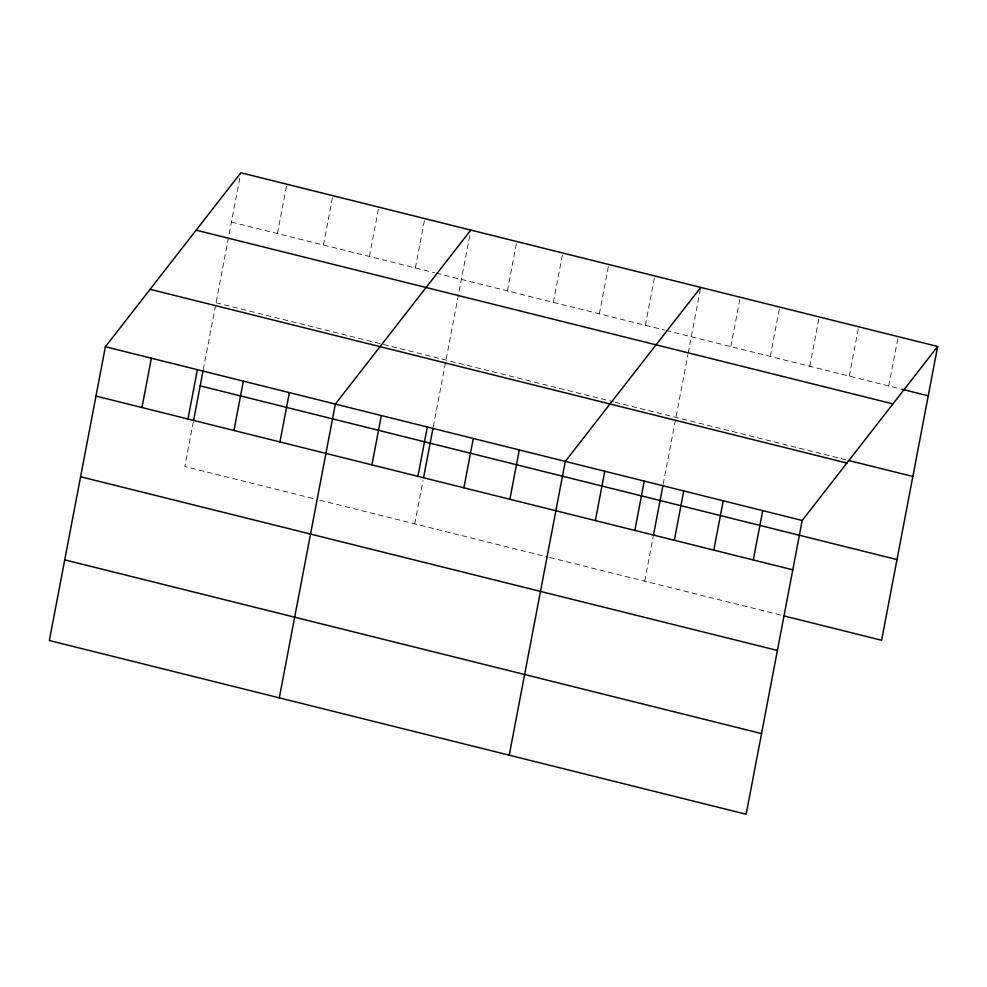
<?xml version="1.0" encoding="UTF-8"?>
<svg xmlns="http://www.w3.org/2000/svg" width="987" height="987" viewBox="0 0 987 987"><rect width="100%" height="100%" fill="white"/><g stroke="black" fill="none" stroke-linecap="round" stroke-linejoin="round"><path stroke-width="0.74" stroke-dasharray="4.93 3.7" d="M193.353 421.708L184.803 466.53L313.866 498.706M203.31 369.533L240.557 174.243M277.421 233.549L286.835 184.211M323.415 245.01L332.829 195.685M369.397 256.484L378.811 207.147M415.391 267.946L424.805 218.62M414.75 523.85L423.016 480.533M433.256 426.865L470.787 230.082M507.367 290.881L516.781 241.544M553.362 302.343L562.775 253.017M599.343 313.817L608.757 264.479M645.338 325.278L654.751 275.941M644.696 581.183L653.246 536.373M663.202 484.198L687.902 354.666M688.186 353.173L700.449 288.907M730.812 346.585L740.225 297.26M770.292 356.43L779.705 307.105M809.784 366.276L819.198 316.95M849.264 376.121L858.678 326.796M888.756 385.966L898.17 336.629M231.439 222.087L434.675 272.757M436.155 273.128L664.621 330.09M666.102 330.46L900.452 388.878M216.042 302.75L613.63 401.869M615.111 402.24L847.043 460.065M319.8 500.187L548.266 557.149M549.747 557.519L782.16 615.456"/><path stroke-width="1.48" d="M105.387 346.745L49.35 640.526L746.16 814.25L802.197 520.47L937.65 346.474L240.84 172.75L105.387 346.745L802.197 520.47M141.968 407.545L151.381 358.207M187.962 419.006L197.363 369.681M193.637 420.215L203.026 371.013M233.944 430.48L243.357 381.142M279.938 441.942L289.351 392.616M279.296 697.846L335.333 404.078L470.787 230.082M371.914 464.877L381.327 415.539M417.908 476.339L427.309 427.013M423.583 477.548L432.972 428.346M463.89 487.812L473.304 438.475M509.884 499.274L519.298 449.936M509.243 755.178L565.28 461.41L700.733 287.414M595.358 520.581L604.772 471.255M634.838 530.426L644.252 481.101M653.53 534.88L662.919 485.678M674.331 540.271L683.744 490.946M713.811 550.117L723.224 500.791M753.303 559.962L762.704 510.624M937.65 346.474L881.613 640.255L783.629 615.826M901.921 389.248L928.236 395.812M196.142 230.168L892.951 403.893M848.499 460.435L912.852 476.474M150.086 289.327L846.895 463.051M200.188 385.855L896.998 559.592M95.986 396.083L792.783 569.807M80.589 476.746L777.398 650.47M64.735 559.851L761.545 733.588"/></g></svg>
